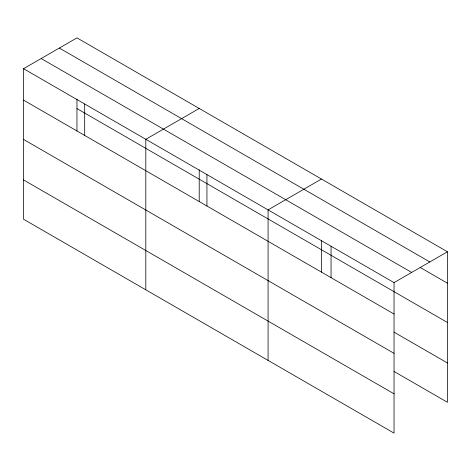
<?xml version="1.0" encoding="UTF-8"?>
<svg xmlns="http://www.w3.org/2000/svg" width="471" height="471" viewBox="0 0 471 471"><rect width="100%" height="100%" fill="white"/><g stroke="black" fill="none" stroke-linecap="round" stroke-linejoin="round"><path stroke-width="0.71" d="M23.55 68.707L394.039 282.612L394.039 433.126L23.55 219.227L23.55 68.707L76.961 37.874L447.45 251.773L447.45 402.293L394.009 371.436M199.221 108.46L145.81 139.298L145.81 289.812M321.481 179.045L268.076 209.883L268.076 360.403M394.039 282.612L447.45 251.773M59.334 48.048L429.823 261.953M420.091 267.404L447.45 283.195M41.177 58.534L411.666 272.432M76.961 108.595L447.45 322.5M23.55 100.129L394.039 314.033M394.009 332.137L447.45 362.988M23.55 139.434L394.039 353.332M23.55 179.922L394.039 393.827M331.054 246.245L331.054 277.666M321.481 240.31L321.481 272.185M206.94 174.588L206.94 206.01M199.221 169.725L199.221 201.6M84.68 104.003L84.68 135.424M76.961 99.134L76.961 131.015"/></g></svg>
